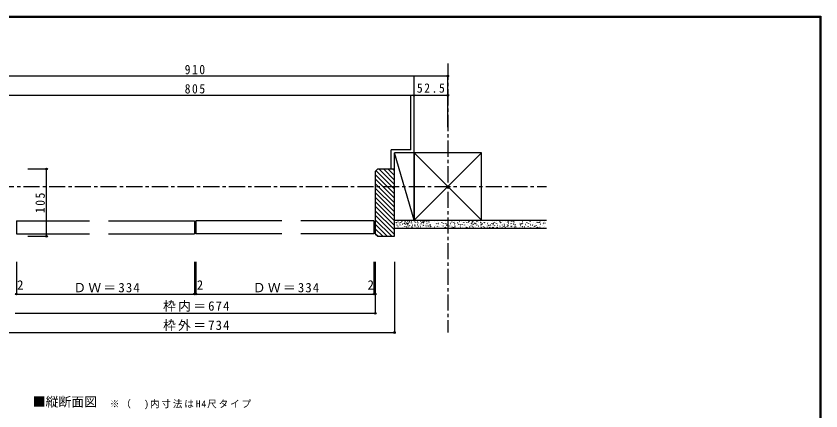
# Model space of a CAD drawing. Units: millimetres, scale not verified. Extents: x -973 to 977, y -718 to 696.
# Drawn here: x -277 to 977, y 80 to 696 of the extents above; entities that cross this region are included whole.
import ezdxf
from ezdxf.enums import TextEntityAlignment as Align

# ---------------------------------------------------------------- set-up
doc = ezdxf.new("R2010")
doc.units = ezdxf.units.MM
doc.header["$LTSCALE"] = 5
doc.header["$PDMODE"] = 32
doc.header["$PDSIZE"] = 2.5
doc.linetypes.add('CHAIN1', pattern=[8, 5, -1, 1, -1])
for name, color, linetype in [('0-1_通り芯', 4, 'CHAIN1'), ('0-3_仕上げ', 7, 'Continuous'), ('0-4_枠', 3, 'Continuous'), ('0-6_扉', 6, 'Continuous'), ('0-A_文字', 7, 'Continuous'), ('0-B_寸法', 7, 'Continuous'), ('0-C_ハッチ', 4, 'Continuous'), ('F-1_枠', 6, 'Continuous')]:
    doc.layers.add(name, color=color, linetype=linetype)
doc.styles.add('ＭＳ ゴシック', font='')
doc.styles.get('ＭＳ ゴシック').set_extended_font_data('MS Gothic')

msp = doc.modelspace()

# ---------------------------------------------------------------- linework, layer by layer
at = {"layer": '0-1_通り芯'}
for p, q in [((395.276, 621.667), (395.276, 202.5)), ((-545.643, 430), (548.949, 430))]:
    msp.add_line(p, q, dxfattribs=at)
at = {"layer": '0-3_仕上げ'}
for p, q in [((342.777, 482.5), (342.777, 602.172)), ((337.777, 487.5), (337.777, 572.5)), ((337.777, 487.5), (307.276, 487.5)), ((307.276, 457.5), (307.276, 487.5)), ((342.777, 377.5), (312.276, 482.5)), ((312.276, 457.5), (312.276, 482.5)), ((342.777, 482.5), (312.276, 482.5)), ((342.777, 482.5), (447.777, 377.5)), ((447.777, 482.5), (342.777, 377.5))]:
    msp.add_line(p, q, dxfattribs=at)
at = {"layer": '0-3_仕上げ', "color": 2}
for p, q in [((312.276, 377.5), (548.949, 377.5)), ((312.276, 365), (548.949, 365))]:
    msp.add_line(p, q, dxfattribs=at)
msp.add_lwpolyline([(447.777, 377.5), (447.777, 482.5), (342.777, 482.5), (342.777, 377.5)], dxfattribs=at)
at = {"layer": '0-4_枠'}
for p, q in [((312.276, 352.5), (312.276, 482.5)), ((342.777, 377.5), (342.777, 482.5)), ((286.276, 457.5), (312.276, 457.5)), ((312.276, 377.5), (342.777, 377.5)), ((282.277, 356.5), (286.276, 352.5)), ((286.276, 352.5), (312.276, 352.5))]:
    msp.add_line(p, q, dxfattribs=at)
msp.add_lwpolyline([(286.276, 457.5), (282.277, 453.5), (282.277, 356.5)], dxfattribs=at)
at = {"layer": '0-6_扉'}
for p, q in [((-276.97, 376.5), (-162.908, 376.5)), ((-276.97, 376.5), (-276.97, 356.5)), ((-133.409, 376.5), (0.653, 376.5)), ((0.653, 376.5), (0.653, 356.5)), ((136.715, 376.5), (2.653, 376.5)), ((2.653, 376.5), (2.653, 356.5)), ((280.276, 376.5), (166.214, 376.5)), ((280.276, 376.5), (280.276, 356.5)), ((-276.97, 356.5), (-162.908, 356.5)), ((-133.409, 356.5), (0.653, 356.5)), ((136.715, 356.5), (2.653, 356.5)), ((280.276, 356.5), (166.214, 356.5))]:
    msp.add_line(p, q, dxfattribs=at)
at = {"layer": '0-B_寸法', "color": 4}
for p, q in [((-391.97, 602.5), (395.276, 602.5)), ((395.276, 522.5), (395.276, 602.5)), ((-391.97, 572.5), (395.276, 572.5)), ((342.777, 522.5), (342.777, 572.5)), ((-259.122, 457.5), (-229.886, 457.5)), ((-229.886, 352.5), (-229.886, 457.5)), ((-259.122, 352.5), (-229.886, 352.5)), ((-276.97, 312.5), (-276.97, 262.5)), ((0.653, 312.5), (0.653, 262.5)), ((2.653, 312.5), (2.653, 262.5)), ((280.276, 312.5), (280.276, 262.5)), ((282.277, 312.5), (282.277, 232.5)), ((312.276, 312.5), (312.276, 202.5)), ((-278.97, 262.5), (282.277, 262.5)), ((-278.97, 232.5), (282.277, 232.5)), ((-308.97, 202.5), (312.276, 202.5))]:
    msp.add_line(p, q, dxfattribs=at)
at = {"layer": '0-B_寸法'}
for p in [(395.276, 602.5), (342.777, 572.5), (395.276, 572.5), (-229.886, 457.5), (-229.886, 352.5), (-276.97, 262.5), (0.653, 262.5), (2.653, 262.5), (280.276, 262.5), (282.277, 262.5), (282.277, 232.5), (312.276, 202.5)]:
    msp.add_point(p, dxfattribs=at)
at = {"layer": '0-C_ハッチ'}
for p, q in [((312.276, 426.078), (283.565, 454.789)), ((312.276, 433.149), (287.925, 457.5)), ((312.276, 440.22), (294.996, 457.5)), ((312.276, 447.291), (302.067, 457.5)), ((312.276, 454.362), (309.138, 457.5)), ((312.276, 419.007), (282.277, 449.007)), ((312.276, 411.935), (282.277, 441.935)), ((312.276, 404.864), (282.277, 434.864)), ((312.276, 397.793), (282.277, 427.793)), ((312.276, 390.722), (282.277, 420.722)), ((312.276, 383.651), (282.277, 413.651)), ((312.276, 376.58), (282.277, 406.58)), ((312.276, 369.509), (282.277, 399.509)), ((312.276, 362.438), (282.277, 392.438)), ((312.276, 355.367), (282.277, 385.367)), ((308.072, 352.5), (282.277, 378.296)), ((301.001, 352.5), (282.277, 371.225)), ((293.93, 352.5), (282.277, 364.154)), ((286.859, 352.5), (282.277, 357.083))]:
    msp.add_line(p, q, dxfattribs=at)
for centre in [(332.194, 376.108), (343.689, 376.428), (353.021, 376.141), (365.08, 376.428), (391.066, 376.285), (406.397, 376.141), (416.734, 376.572), (417.196, 376.141), (437.348, 376.572), (315.056, 373.811), (316.205, 369.791), (317.641, 375.534), (317.641, 367.781), (319.938, 373.381), (320.909, 370.565), (322.235, 374.242), (322.522, 368.93), (323.527, 375.39), (324.245, 366.92), (324.388, 371.371), (326.398, 368.355), (327.269, 372.2), (328.121, 373.381), (328.45, 367.476), (328.839, 375.39), (329.494, 370.701), (331.189, 373.237), (331.189, 367.351), (331.71, 372.806), (332.22, 370.429), (333.055, 371.801), (333.199, 366.92), (333.674, 366.341), (334.204, 372.95), (334.4, 372.518), (334.922, 368.93), (335.4, 374.835), (335.536, 369.611), (335.927, 375.534), (338.224, 367.781), (338.511, 375.534), (338.654, 373.237), (339.516, 367.063), (339.947, 369.935), (343.689, 370.255), (344.119, 368.388), (345.124, 374.275), (347.278, 366.378), (347.852, 375.71), (347.852, 370.542), (348.857, 373.413), (349.431, 367.958), (351.298, 371.403), (351.298, 369.25), (352.303, 366.378), (353.021, 367.814), (353.595, 371.834), (354.026, 374.131), (355.318, 367.958), (355.892, 370.398), (356.61, 374.275), (356.897, 375.854), (357.615, 373.557), (357.615, 369.681), (358.763, 375.71), (359.912, 371.403), (361.06, 369.824), (361.491, 373.126), (361.635, 368.532), (362.065, 375.854), (362.496, 366.809), (362.927, 372.408), (363.07, 369.394), (364.793, 371.978), (364.937, 368.676), (365.942, 374.562), (366.372, 366.809), (367.808, 371.116), (367.808, 369.106), (368.635, 367.527), (374.412, 366.809), (374.556, 374.993), (375.704, 372.121), (375.704, 369.968), (378.145, 371.403), (378.289, 372.696), (378.863, 375.567), (379.293, 368.101), (379.724, 368.819), (380.586, 372.552), (382.452, 367.814), (384.031, 371.403), (385.467, 369.968), (385.898, 374.275), (388.051, 368.532), (388.482, 372.696), (391.353, 370.973), (391.497, 366.522), (392.215, 372.839), (393.076, 369.968), (394.512, 370.255), (395.66, 367.384), (396.235, 375.136), (396.378, 371.978), (398.101, 368.532), (399.824, 372.552), (400.542, 369.537), (401.69, 374.849), (402.121, 366.953), (404.1, 366.522), (404.674, 374.275), (405.536, 371.978), (405.71, 374.706), (406.11, 368.676), (406.428, 366.809), (406.715, 372.408), (406.828, 371.834), (410.161, 373.557), (410.304, 369.25), (411.309, 366.809), (411.596, 373.557), (412.314, 371.26), (413.463, 368.388), (413.893, 375.998), (414.18, 373.557), (414.898, 366.809), (415.329, 370.398), (417.626, 371.26), (417.626, 366.666), (418.057, 373.557), (418.057, 368.245), (420.21, 374.275), (421.359, 370.255), (422.795, 375.998), (422.795, 368.245), (424.661, 366.522), (425.092, 373.844), (426.063, 371.029), (427.389, 374.706), (427.676, 369.394), (428.681, 375.854), (429.399, 367.384), (429.542, 371.834), (431.122, 366.378), (431.552, 368.819), (432.423, 372.664), (433.275, 373.844), (433.604, 367.94), (433.993, 375.854), (434.648, 371.165), (435.557, 366.395), (436.343, 373.7), (436.343, 367.814), (436.864, 373.27), (437.374, 370.892), (438.209, 372.265), (438.353, 367.384), (438.828, 366.804), (439.358, 373.413), (439.554, 372.982), (440.076, 369.394), (440.554, 375.299), (440.69, 370.075), (441.081, 375.998), (443.378, 368.245), (443.665, 375.998), (443.808, 373.7), (446.615, 373.883), (447.046, 369.002), (447.476, 371.299), (447.476, 365.987), (449.63, 372.017), (450.778, 367.997), (452.214, 373.739), (452.214, 365.987), (454.511, 371.586), (455.483, 368.77), (456.808, 372.447), (457.095, 367.135), (458.1, 373.596), (458.818, 365.125), (458.962, 369.576), (460.972, 366.561), (461.842, 370.406), (462.097, 370.25), (463.792, 372.785), (463.792, 366.899), (464.313, 372.354), (464.797, 375.656), (464.823, 369.977), (465.658, 371.35), (465.802, 366.468), (466.276, 365.889), (466.806, 372.498), (467.003, 372.067), (467.524, 368.478), (468.003, 374.383), (468.139, 369.159), (468.529, 375.082), (470.826, 367.33), (471.114, 375.082), (471.257, 372.785), (472.119, 366.612), (472.549, 369.483), (476.291, 375.976), (476.291, 369.803), (476.722, 367.937), (477.727, 373.823), (479.88, 365.927), (480.455, 375.259), (480.455, 370.09), (481.46, 372.962), (482.034, 367.506), (483.9, 370.952), (483.9, 368.798), (484.905, 365.927), (485.623, 375.689), (485.623, 367.362), (486.198, 371.382), (486.628, 373.679), (487.92, 367.506), (488.495, 369.947), (489.212, 373.823), (489.5, 375.402), (490.218, 373.105), (490.218, 369.229), (491.366, 375.259), (492.514, 370.952), (493.663, 369.372), (494.094, 372.674), (494.237, 368.08), (494.668, 375.402), (495.099, 366.357), (495.53, 371.956), (495.673, 368.942), (497.396, 371.526), (497.54, 368.224), (497.683, 375.976), (498.544, 374.11), (498.975, 366.357), (500.411, 370.664), (500.411, 368.654), (501.238, 367.075), (507.015, 366.357), (507.158, 374.541), (508.307, 371.669), (508.307, 369.516), (510.748, 370.952), (510.891, 372.244), (511.465, 375.115), (511.896, 367.65), (512.327, 368.367), (513.188, 372.1), (515.055, 367.362), (516.634, 370.952), (518.07, 369.516), (518.5, 373.823), (520.654, 368.08), (521.085, 372.244), (523.669, 375.833), (523.956, 370.521), (524.099, 366.07), (524.817, 372.387), (525.679, 369.516), (527.115, 369.803), (528.263, 366.932), (528.837, 374.684), (528.981, 371.526), (530.704, 368.08), (532.427, 372.1), (533.144, 369.085), (534.293, 374.397), (534.724, 366.501), (536.703, 366.07), (537.277, 373.823), (538.138, 371.526), (538.313, 374.254), (538.713, 368.224), (539, 375.689), (539.031, 366.357), (539.318, 371.956), (539.431, 371.382), (542.763, 373.105), (542.907, 368.798), (543.912, 366.357), (544.199, 373.105), (544.917, 370.808), (546.065, 367.937), (546.496, 375.546), (546.783, 373.105)]:
    msp.add_circle(centre, 0.1, dxfattribs=at)
at = {"layer": 'F-1_枠'}
for p, q in [((-973.347, 695.833), (976.653, 695.833)), ((-973.347, 695), (976.653, 695)), ((-973.347, 694.167), (976.653, 694.167)), ((974.986, 695.833), (974.986, -700.833)), ((975.82, 695.833), (975.82, -700.833)), ((976.653, 695.833), (976.653, -700.833))]:
    msp.add_line(p, q, dxfattribs=at)

# ---------------------------------------------------------------- texts
at = {"layer": '0-A_文字', "style": 'ＭＳ ゴシック'}
msp.add_text('■縦断面図', height=14.66, dxfattribs=at).set_placement((-251.347, 82.843), align=Align.BOTTOM_LEFT)
at = {"layer": '0-A_文字', "insert": (-131.347, 82.843), "char_height": 11, "attachment_point": 7, "style": 'ＭＳ ゴシック'}
msp.add_mtext('\\T1.19;※（\u3000)内寸法はH4尺タイプ', dxfattribs=at)
at = {"layer": '0-B_寸法', "style": 'ＭＳ ゴシック'}
for p in [(-275.832, 265), (4.222, 265), (270.273, 265)]:
    msp.add_text('2', height=14.66, dxfattribs=at).set_placement(p, align=Align.BOTTOM_LEFT)
at = {"layer": '0-B_寸法', "char_height": 14.66, "attachment_point": 7, "style": 'ＭＳ ゴシック'}
for s, insert in [('\\T1.27;\\W0.9;910', (-14.597, 605)), ('\\T1.27;\\W0.9;805', (-14.597, 575)), ('\\T1.28;\\W0.9;52.5', (347.152, 576.148)), ('\\T1.17;ＤＷ＝334', (-188.159, 265)), ('\\T1.17;ＤＷ＝334', (91.465, 265)), ('\\T1.17;枠内＝674', (-48.347, 235)), ('\\T1.17;枠外＝734', (-48.347, 205))]:
    msp.add_mtext(s, dxfattribs=dict(at, insert=insert))
at = {"layer": '0-B_寸法', "insert": (-232.386, 388.75), "char_height": 14.66, "attachment_point": 7, "rotation": 90, "style": 'ＭＳ ゴシック'}
msp.add_mtext('\\T1.27;\\W0.9;105', dxfattribs=at)

doc.saveas('drawing.dxf')
